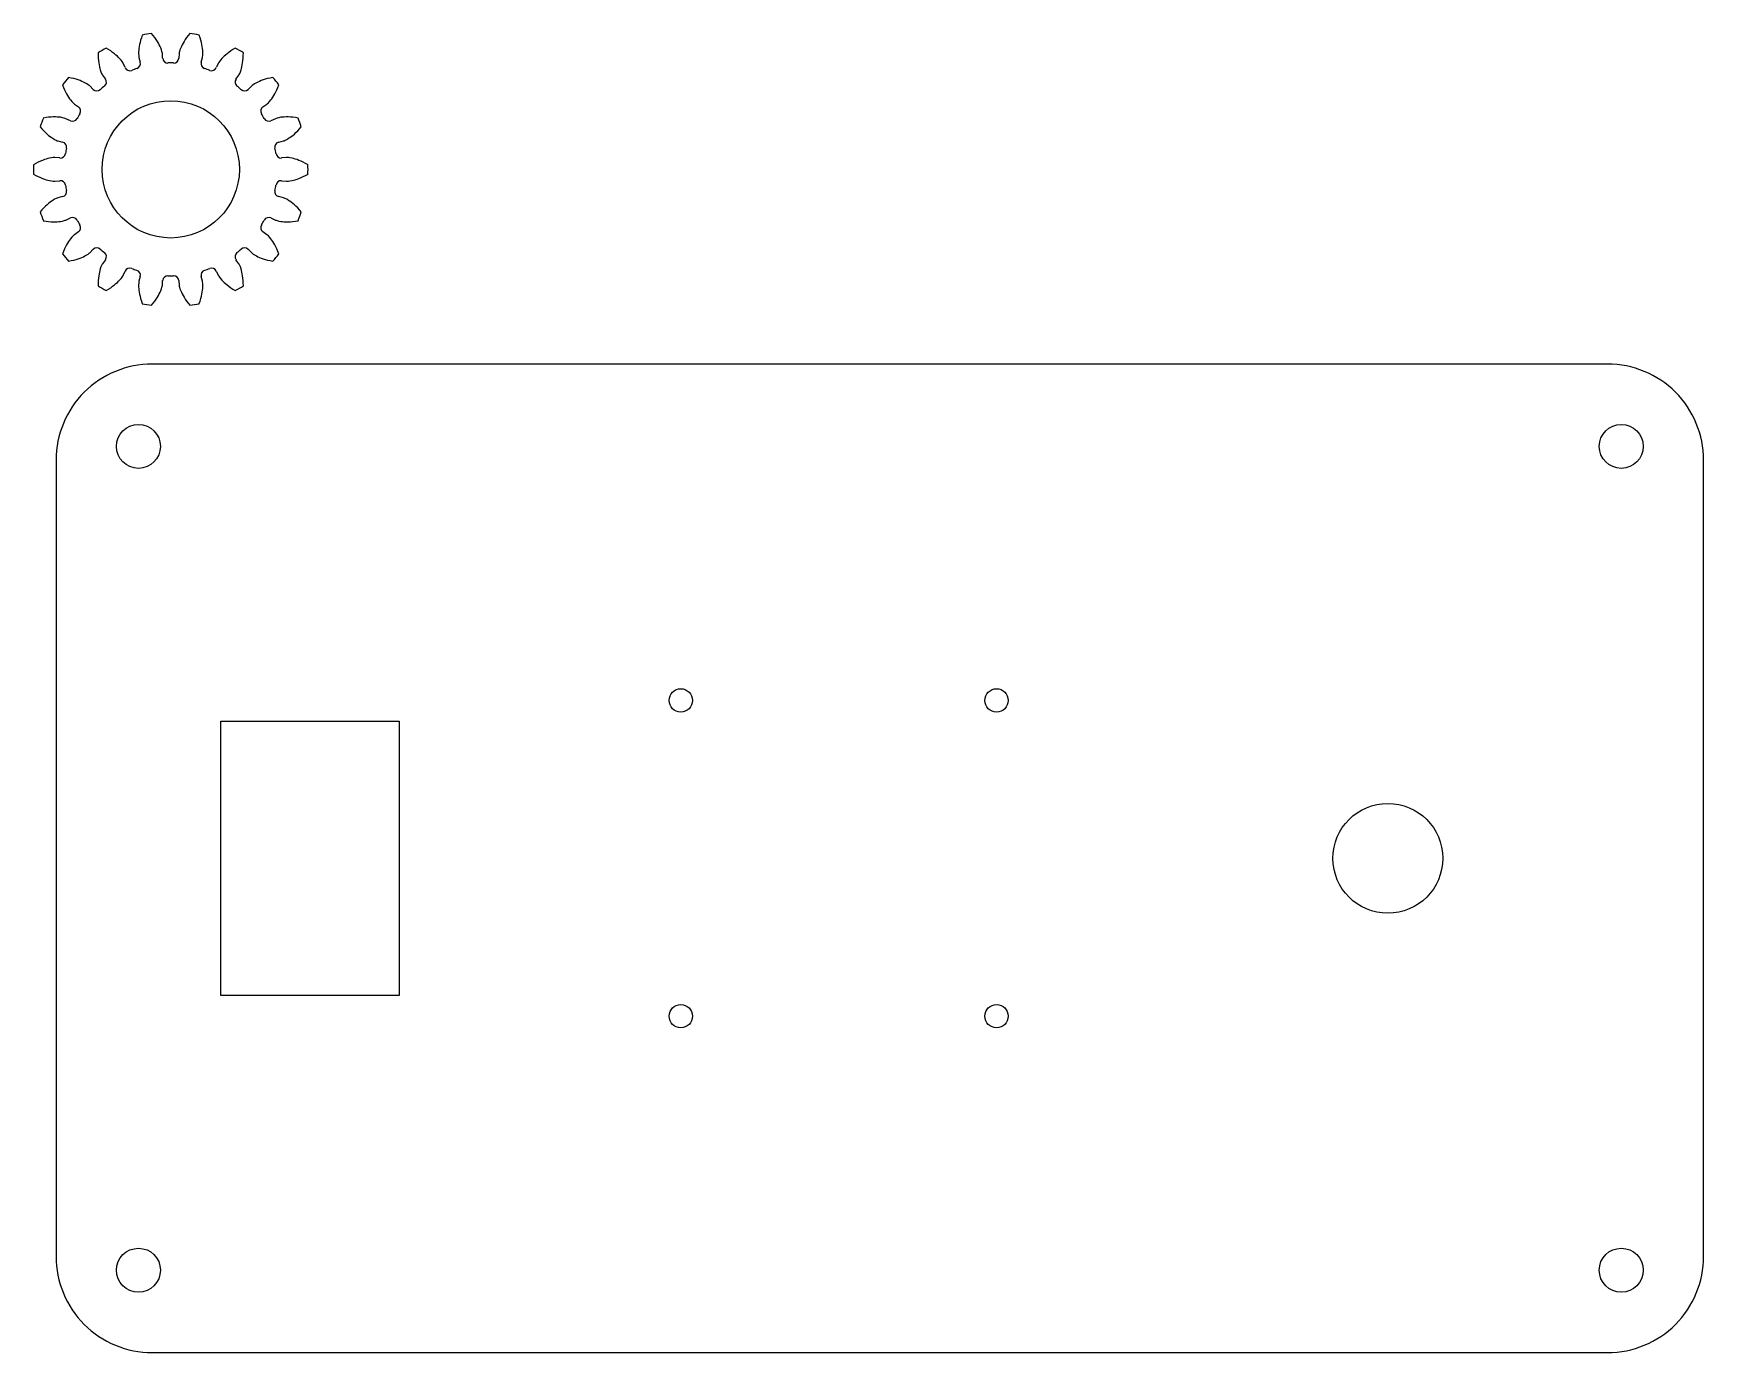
# Model space of a CAD drawing. Header units: millimetres. Extents: x -10 to 112, y -86 to 10.
import ezdxf

# ---------------------------------------------------------------- set-up
doc = ezdxf.new("R2010")
doc.units = ezdxf.units.MM
doc.layers.get('0').update_dxf_attribs({"linetype": 'CONTINUOUS'})

msp = doc.modelspace()

# ---------------------------------------------------------------- linework, layer by layer
for p, q in [((-3.32, 7.41), (-3.47, 7.73)), ((-2.31, 8.15), (-2.22, 7.81)), ((-0.59, 8.1), (-0.61, 8.45)), ((0.61, 8.45), (0.59, 8.1)), ((2.22, 7.81), (2.31, 8.15)), ((3.47, 7.73), (3.32, 7.41)), ((-4.96, 6.87), (-4.75, 6.58)), ((4.75, 6.58), (4.96, 6.87)), ((-5.65, 5.82), (-5.9, 6.08)), ((5.9, 6.08), (5.65, 5.82)), ((-7.3, 3.54), (-7.63, 3.69)), ((-7.01, 4.76), (-6.72, 4.56)), ((6.72, 4.56), (7.01, 4.76)), ((7.63, 3.69), (7.3, 3.54)), ((-8.22, 2.07), (-7.87, 1.98)), ((7.87, 1.98), (8.22, 2.07)), ((-8.07, 0.83), (-8.43, 0.86)), ((8.43, 0.86), (8.07, 0.83)), ((-8.43, -0.86), (-8.07, -0.83)), ((8.07, -0.83), (8.43, -0.86)), ((-7.87, -1.98), (-8.22, -2.07)), ((8.22, -2.07), (7.87, -1.98)), ((-7.63, -3.69), (-7.3, -3.54)), ((7.3, -3.54), (7.63, -3.69)), ((-6.72, -4.56), (-7.01, -4.76)), ((7.01, -4.76), (6.72, -4.56)), ((-5.9, -6.08), (-5.65, -5.82)), ((5.65, -5.82), (5.9, -6.08)), ((-4.75, -6.58), (-4.96, -6.87)), ((4.96, -6.87), (4.75, -6.58)), ((-3.47, -7.73), (-3.32, -7.41)), ((-2.22, -7.81), (-2.31, -8.15)), ((-0.61, -8.45), (-0.59, -8.1)), ((0.59, -8.1), (0.61, -8.45)), ((2.31, -8.15), (2.22, -7.81)), ((3.32, -7.41), (3.47, -7.73))]:
    msp.add_line(p, q)
msp.add_lwpolyline([(-8.35, -79.18, 0.414214), (-1.35, -86.18), (104.65, -86.18, 0.414214), (111.65, -79.18), (111.65, -21.18, 0.414214), (104.65, -14.18), (-1.35, -14.18, 0.414214), (-8.35, -21.18)], format="xyb", close=True)
msp.add_lwpolyline([(3.65, -40.18), (16.65, -40.18), (16.65, -60.18), (3.65, -60.18)], close=True)
for centre, radius in [((0, 0), 5), ((-2.35, -20.18), 1.6), ((105.65, -20.18), 1.6), ((37.15, -38.68), 0.85), ((60.15, -38.68), 0.85), ((88.65, -50.18), 4), ((37.15, -61.68), 0.85), ((60.15, -61.68), 0.85), ((-2.35, -80.18), 1.6), ((105.65, -80.18), 1.6)]:
    msp.add_circle(centre, radius)
for centre, radius, start, end in [((0, 0), 10, 98.0497, 101.9503), ((0, 0), 10, 78.0497, 81.9503), ((0, 0), 10, 118.0497, 121.9503), ((0, 0), 10, 58.0497, 61.9503), ((-2.98, 7.56), 0.375, 204.146, 291.4425), ((0, 0), 7.75, 108.4965, 111.5035), ((-2.58, 7.71), 0.375, -71.4425, 15.854), ((-0.21, 8.12), 0.375, 184.146, 271.4425), ((0, 0), 7.75, 88.4965, 91.5035), ((0.21, 8.12), 0.375, 268.5575, 355.854), ((2.58, 7.71), 0.375, 164.146, 251.4425), ((0, 0), 7.75, 68.4965, 71.5035), ((2.98, 7.56), 0.375, 248.5575, 335.854), ((0, 0), 10, 138.0497, 141.9503), ((-5.06, 6.36), 0.375, -51.4425, 35.854), ((5.06, 6.36), 0.375, 144.146, 231.4425), ((0, 0), 10, 38.0497, 41.9503), ((-5.38, 6.09), 0.375, 224.146, 311.4425), ((0, 0), 7.75, 128.4965, 131.5035), ((0, 0), 7.75, 48.4965, 51.5035), ((5.38, 6.09), 0.375, 228.5575, 315.854), ((0, 0), 10, 158.0497, 161.9503), ((-7.14, 3.88), 0.375, 244.146, 331.4425), ((0, 0), 7.75, 148.4965, 151.5035), ((-6.93, 4.25), 0.375, -31.4425, 55.854), ((6.93, 4.25), 0.375, 124.146, 211.4425), ((0, 0), 7.75, 28.4965, 31.5035), ((7.14, 3.88), 0.375, 208.5575, 295.854), ((0, 0), 10, 18.0497, 21.9503), ((-7.96, 1.62), 0.375, -11.4425, 75.854), ((0, 0), 7.75, 168.4965, 171.5035), ((7.96, 1.62), 0.375, 104.146, 191.4425), ((0, 0), 7.75, 8.4965, 11.5035), ((0, 0), 10, 178.0497, 181.9503), ((-8.04, 1.2), 0.375, 264.146, 351.4425), ((8.04, 1.2), 0.375, 188.5575, 275.854), ((0, 0), 10, -1.9503, 1.9503), ((-8.04, -1.2), 0.375, 8.5575, 95.854), ((0, 0), 7.75, 188.4965, 191.5035), ((0, 0), 7.75, 348.4965, 351.5035), ((8.04, -1.2), 0.375, 84.146, 171.4425), ((-7.96, -1.62), 0.375, -75.854, 11.4425), ((7.96, -1.62), 0.375, 168.5575, 255.854), ((0, 0), 10, 198.0497, 201.9503), ((-7.14, -3.88), 0.375, 28.5575, 115.854), ((7.14, -3.88), 0.375, 64.146, 151.4425), ((0, 0), 10, 338.0497, 341.9503), ((0, 0), 7.75, 208.4965, 211.5035), ((-6.93, -4.25), 0.375, -55.854, 31.4425), ((6.93, -4.25), 0.375, 148.5575, 235.854), ((0, 0), 7.75, 328.4965, 331.5035), ((-5.38, -6.09), 0.375, 48.5575, 135.854), ((0, 0), 7.75, 228.4965, 231.5035), ((-5.06, -6.36), 0.375, -35.854, 51.4425), ((5.06, -6.36), 0.375, 128.5575, 215.854), ((0, 0), 7.75, 308.4965, 311.5035), ((5.38, -6.09), 0.375, 44.146, 131.4425), ((0, 0), 10, 218.0497, 221.9503), ((-2.98, -7.56), 0.375, 68.5575, 155.854), ((0, 0), 7.75, 248.4965, 251.5035), ((0, 0), 7.75, 288.4965, 291.5035), ((2.98, -7.56), 0.375, 24.146, 111.4425), ((0, 0), 10, 318.0497, 321.9503), ((0, 0), 10, 238.0497, 241.9503), ((-2.58, -7.71), 0.375, -15.854, 71.4425), ((-0.21, -8.12), 0.375, 88.5575, 175.854), ((0, 0), 7.75, 268.4965, 271.5035), ((0.21, -8.12), 0.375, 4.146, 91.4425), ((2.58, -7.71), 0.375, 108.5575, 195.854), ((0, 0), 10, 298.0497, 301.9503), ((0, 0), 10, 258.0497, 261.9503), ((0, 0), 10, 278.0497, 281.9503)]:
    msp.add_arc(centre, radius, start, end)
for points in [[(-2.07, 9.78), (-2.26, 9.26), (-2.33, 8.85), (-2.34, 8.57)], [(-0.73, 8.85), (-0.84, 9.11), (-1.04, 9.48), (-1.4, 9.9)], [(1.4, 9.9), (1.04, 9.48), (0.84, 9.11), (0.73, 8.85)], [(2.34, 8.57), (2.33, 8.85), (2.26, 9.26), (2.07, 9.78)], [(-3.72, 8.07), (-3.91, 8.27), (-4.22, 8.55), (-4.7, 8.83)], [(-2.34, 8.57), (-2.35, 8.33), (-2.32, 8.2), (-2.31, 8.15)], [(-0.61, 8.45), (-0.62, 8.5), (-0.64, 8.63), (-0.73, 8.85)], [(0.73, 8.85), (0.64, 8.63), (0.62, 8.5), (0.61, 8.45)], [(2.31, 8.15), (2.32, 8.2), (2.35, 8.33), (2.34, 8.57)], [(4.7, 8.83), (4.22, 8.55), (3.91, 8.27), (3.72, 8.07)], [(-5.29, 8.49), (-5.29, 7.93), (-5.21, 7.52), (-5.13, 7.25)], [(-3.47, 7.73), (-3.49, 7.77), (-3.56, 7.89), (-3.72, 8.07)], [(3.72, 8.07), (3.56, 7.89), (3.49, 7.77), (3.47, 7.73)], [(5.13, 7.25), (5.21, 7.52), (5.29, 7.93), (5.29, 8.49)], [(-7.88, 6.16), (-7.69, 5.64), (-7.47, 5.28), (-7.3, 5.06)], [(-6.25, 6.31), (-6.5, 6.44), (-6.89, 6.59), (-7.44, 6.69)], [(-5.9, 6.08), (-5.94, 6.11), (-6.04, 6.2), (-6.25, 6.31)], [(-5.13, 7.25), (-5.06, 7.03), (-4.99, 6.91), (-4.96, 6.87)], [(4.96, 6.87), (4.99, 6.91), (5.06, 7.03), (5.13, 7.25)], [(6.25, 6.31), (6.04, 6.2), (5.94, 6.11), (5.9, 6.08)], [(7.44, 6.69), (6.89, 6.59), (6.5, 6.44), (6.25, 6.31)], [(7.3, 5.06), (7.47, 5.28), (7.69, 5.64), (7.88, 6.16)], [(-7.3, 5.06), (-7.15, 4.87), (-7.05, 4.79), (-7.01, 4.76)], [(7.01, 4.76), (7.05, 4.79), (7.15, 4.87), (7.3, 5.06)], [(-8.03, 3.79), (-8.31, 3.83), (-8.73, 3.84), (-9.28, 3.74)], [(-7.63, 3.69), (-7.67, 3.71), (-7.8, 3.76), (-8.03, 3.79)], [(8.03, 3.79), (7.8, 3.76), (7.67, 3.71), (7.63, 3.69)], [(9.28, 3.74), (8.73, 3.84), (8.31, 3.83), (8.03, 3.79)], [(-9.51, 3.1), (-9.15, 2.67), (-8.83, 2.41), (-8.59, 2.26)], [(8.59, 2.26), (8.83, 2.41), (9.15, 2.67), (9.51, 3.1)], [(-8.59, 2.26), (-8.39, 2.13), (-8.26, 2.09), (-8.22, 2.07)], [(8.22, 2.07), (8.26, 2.09), (8.39, 2.13), (8.59, 2.26)], [(-8.84, 0.81), (-9.12, 0.75), (-9.51, 0.62), (-10, 0.34)], [(-8.43, 0.86), (-8.48, 0.87), (-8.61, 0.86), (-8.84, 0.81)], [(8.84, 0.81), (8.61, 0.86), (8.48, 0.87), (8.43, 0.86)], [(10, 0.34), (9.51, 0.62), (9.12, 0.75), (8.84, 0.81)], [(-10, -0.34), (-9.51, -0.62), (-9.12, -0.75), (-8.84, -0.81)], [(-8.84, -0.81), (-8.61, -0.86), (-8.48, -0.87), (-8.43, -0.86)], [(8.43, -0.86), (8.48, -0.87), (8.61, -0.86), (8.84, -0.81)], [(8.84, -0.81), (9.12, -0.75), (9.51, -0.62), (10, -0.34)], [(-8.59, -2.26), (-8.83, -2.41), (-9.15, -2.67), (-9.51, -3.1)], [(-8.22, -2.07), (-8.26, -2.09), (-8.39, -2.13), (-8.59, -2.26)], [(8.59, -2.26), (8.39, -2.13), (8.26, -2.09), (8.22, -2.07)], [(9.51, -3.1), (9.15, -2.67), (8.83, -2.41), (8.59, -2.26)], [(-9.28, -3.74), (-8.73, -3.84), (-8.31, -3.83), (-8.03, -3.79)], [(-8.03, -3.79), (-7.8, -3.76), (-7.67, -3.71), (-7.63, -3.69)], [(-7.01, -4.76), (-7.05, -4.79), (-7.15, -4.87), (-7.3, -5.06)], [(7.3, -5.06), (7.15, -4.87), (7.05, -4.79), (7.01, -4.76)], [(7.63, -3.69), (7.67, -3.71), (7.8, -3.76), (8.03, -3.79)], [(8.03, -3.79), (8.31, -3.83), (8.73, -3.84), (9.28, -3.74)], [(-7.3, -5.06), (-7.47, -5.28), (-7.69, -5.64), (-7.88, -6.16)], [(-6.25, -6.31), (-6.04, -6.2), (-5.94, -6.11), (-5.9, -6.08)], [(5.9, -6.08), (5.94, -6.11), (6.04, -6.2), (6.25, -6.31)], [(7.88, -6.16), (7.69, -5.64), (7.47, -5.28), (7.3, -5.06)], [(-7.44, -6.69), (-6.89, -6.59), (-6.5, -6.44), (-6.25, -6.31)], [(-5.13, -7.25), (-5.21, -7.52), (-5.29, -7.93), (-5.29, -8.49)], [(-4.96, -6.87), (-4.99, -6.91), (-5.06, -7.03), (-5.13, -7.25)], [(5.13, -7.25), (5.06, -7.03), (4.99, -6.91), (4.96, -6.87)], [(5.29, -8.49), (5.29, -7.93), (5.21, -7.52), (5.13, -7.25)], [(6.25, -6.31), (6.5, -6.44), (6.89, -6.59), (7.44, -6.69)], [(-4.7, -8.83), (-4.22, -8.55), (-3.91, -8.27), (-3.72, -8.07)], [(-3.72, -8.07), (-3.56, -7.89), (-3.49, -7.77), (-3.47, -7.73)], [(-2.31, -8.15), (-2.32, -8.2), (-2.35, -8.33), (-2.34, -8.57)], [(-0.73, -8.85), (-0.64, -8.63), (-0.62, -8.5), (-0.61, -8.45)], [(0.61, -8.45), (0.62, -8.5), (0.64, -8.63), (0.73, -8.85)], [(2.34, -8.57), (2.35, -8.33), (2.32, -8.2), (2.31, -8.15)], [(3.47, -7.73), (3.49, -7.77), (3.56, -7.89), (3.72, -8.07)], [(3.72, -8.07), (3.91, -8.27), (4.22, -8.55), (4.7, -8.83)], [(-2.34, -8.57), (-2.33, -8.85), (-2.26, -9.26), (-2.07, -9.78)], [(-1.4, -9.9), (-1.04, -9.48), (-0.84, -9.11), (-0.73, -8.85)], [(0.73, -8.85), (0.84, -9.11), (1.04, -9.48), (1.4, -9.9)], [(2.07, -9.78), (2.26, -9.26), (2.33, -8.85), (2.34, -8.57)]]:
    msp.add_open_spline(points, degree=3)

doc.saveas('drawing.dxf')
